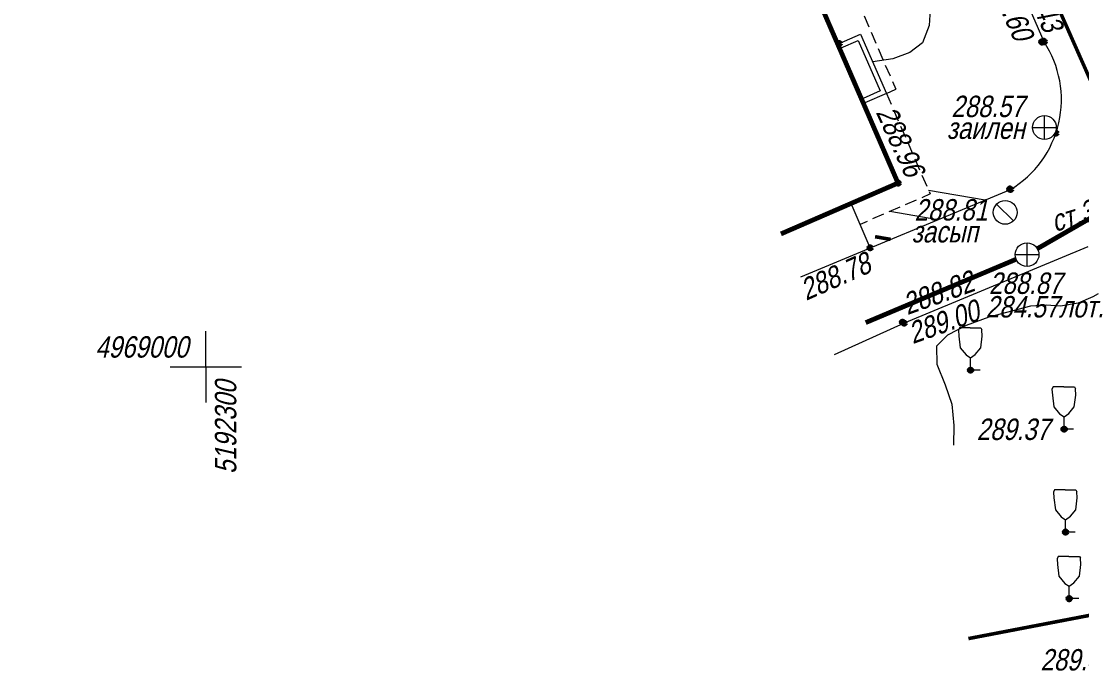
# Model space of a CAD drawing. Header units: metres. Extents: x 5191936 to 10384803, y 4968796 to 9938221.
# Drawn here: x 5192292.24 to 5192336.85, y 4968987.22 to 4969014.54 of the extents above; entities that cross this region are included whole.
import ezdxf

# ---------------------------------------------------------------- set-up
doc = ezdxf.new("R2010")
doc.units = ezdxf.units.M
doc.set_wipeout_variables(frame=1)
doc.linetypes.add('COMMUN', pattern=[6, 5, -1])
doc.linetypes.add('DASHED', pattern=[0.75, 0.5, -0.25])
doc.layers.get('0').update_dxf_attribs({"lineweight": 18})
for name, color, linetype, lineweight in [('51361800', 7, 'Continuous', 18), ('51361990', 7, 'Continuous', 18), ('71133200', 7, 'Continuous', 18), ('Commun', 7, 'Continuous', 18), ('GEO_POINTS', 7, 'Continuous', 18), ('Grid', 7, 'Continuous', 18), ('Otm', 7, 'Continuous', 18), ('R_Поверхность8_CNT-MIN', 7, 'Continuous', 18), ('R_Поверхность9_CNT-MAJ', 7, 'Continuous', 18), ('R_Поверхность9_CNT-MIN', 7, 'Continuous', 18), ('Sit', 7, 'Continuous', 18), ('Text_com', 7, 'Continuous', 18), ('Рамка и сетка', 7, 'Continuous', 18)]:
    doc.layers.add(name, color=color, linetype=linetype, lineweight=lineweight)
doc.styles.add('eskd', font='ESKD1.shx', dxfattribs={"width": 1.2, "oblique": 15})
doc.styles.get("Standard").update_dxf_attribs({"font": 'arial.ttf', "width": 0.8, "oblique": 13, "height": 0.9})
doc.linetypes.add('ПОДЗ_ЛИНИИ_СВЯЗИ', pattern='A,4.8,-0.2,[133,ltypeshp.shx,S=0.2,R=0,X=-0.2,Y=0],-0.2,4.8,-2', length=12)

# ---------------------------------------------------------------- blocks, each defined once
blk = doc.blocks.new('71133200')
for p, q in [((-0.924145, 3.560442), (-1.024145, 3.360442)), ((-1.024145, 3.360442), (-0.977382, 2.864397)), ((-0.977382, 2.864397), (-0.861899, 1.88241)), ((-0.024145, 3.560442), (-0.924145, 3.560442)), ((-0.024145, 3.560442), (0.875855, 3.560442)), ((0.861899, 1.88241), (0.975974, 2.864397)), ((0.875855, 3.560442), (0.958164, 3.395824)), ((0.975974, 2.864397), (0.958164, 3.395824)), ((-0.861899, 1.88241), (-0.374616, 1.28565)), ((0.401375, 1.321765), (0.861899, 1.88241)), ((-0.374616, 1.28565), (0, 1.039723)), ((0, 1.039723), (0.401375, 1.321765)), ((0, 0), (0, 1.039723)), ((0.8, 0), (0, 0))]:
    blk.add_line(p, q)
at = {"style": 'eskd', "oblique": 14.99997778}
blk.add_attdef('Z', (1.873004, -0.239356), '', height=2, dxfattribs=at)
blk = doc.blocks.new('51361990a')
at = {"color": 7, "style": 'eskd', "oblique": 15}
for tag, p in [('Z', (1.727, 1.405)), ('Z1', (1.727, -0.995)), ('Z2', (1.727, -3.395))]:
    blk.add_attdef(tag, p, '', height=2, dxfattribs=at)
at = {"color": 7}
blk.add_wipeout([(1.005, 0.104), (0.967, 0.297), (0.891, 0.479), (0.782, 0.643), (0.642, 0.782), (0.479, 0.891), (0.297, 0.967), (0.103, 1.005), (-0.094, 1.005), (-0.287, 0.967), (-0.469, 0.891), (-0.632, 0.782), (-0.772, 0.643), (-0.881, 0.479), (-0.957, 0.297), (-0.995, 0.104), (-0.995, -0.093), (-0.957, -0.287), (-0.881, -0.469), (-0.772, -0.632), (-0.632, -0.772), (-0.469, -0.881), (-0.287, -0.956), (-0.094, -0.995), (0.103, -0.995), (0.297, -0.956), (0.479, -0.881), (0.642, -0.772), (0.782, -0.632), (0.891, -0.469), (0.967, -0.287), (1.005, -0.093)], dxfattribs=at)
blk.add_line((-0.714, 0.7), (0.714, -0.7))
blk.add_circle((0.005, 0.005), 1)
blk = doc.blocks.new('51361800a')
at = {"style": 'eskd', "oblique": 15}
for tag, p in [('Z', (1.722, 1.4)), ('Z1', (1.722, -1)), ('Z2', (1.722, -3.4))]:
    blk.add_attdef(tag, p, '', height=2, dxfattribs=at)
at = {"color": 7}
blk.add_wipeout([(-0.098, 1), (-0.292, 0.962), (-0.474, 0.886), (-0.637, 0.777), (-0.777, 0.637), (-0.886, 0.474), (-0.962, 0.292), (-1, 0.098), (-1, -0.098), (-0.962, -0.292), (-0.886, -0.474), (-0.777, -0.637), (-0.637, -0.777), (-0.474, -0.886), (-0.292, -0.962), (-0.098, -1), (0.098, -1), (0.292, -0.962), (0.474, -0.886), (0.637, -0.777), (0.777, -0.637), (0.886, -0.474), (0.962, -0.292), (1, -0.098), (1, 0.098), (0.962, 0.292), (0.886, 0.474), (0.777, 0.637), (0.637, 0.777), (0.474, 0.886), (0.292, 0.962), (0.098, 1)], dxfattribs=at)
for p, q in [((0, -1), (0, 1)), ((-1, 0), (1, 0))]:
    blk.add_line(p, q)
blk.add_circle((0, 0), 1)
blk = doc.blocks.new('GRID')
at = {"layer": 'Grid', "color": 104}
blk.add_line((-1.5, 0), (1.5, 0), dxfattribs=at)
for points in [[(0, 0), (0, 1.5)], [(0, 0), (0, -1.5)]]:
    blk.add_lwpolyline(points, dxfattribs=at)

msp = doc.modelspace()

# ---------------------------------------------------------------- linework, layer by layer
at = {"color": 192, "linetype": 'ПОДЗ_ЛИНИИ_СВЯЗИ', "lineweight": 60, "ltscale": 0.4, "const_width": 0.15, "flags": 128}
for points, elevation in [([(5192339.352, 4969007.237), (5192296.579, 4969103.86)], 290.481), ([(5192362.418, 4968994.39), (5192332.085, 4968988.575)], 290.074)]:
    msp.add_lwpolyline(points, dxfattribs=dict(at, elevation=elevation))
at = {"layer": 'Commun', "color": 32, "linetype": 'COMMUN', "ltscale": 0.7, "const_width": 0.2, "elevation": 288.915, "flags": 128}
for points in [[(5192334.985, 4969004.975), (5192340.68, 4969008.256)], [(5192334.09, 4969004.53), (5192327.764, 4969001.866)]]:
    msp.add_lwpolyline(points, dxfattribs=at)
at = {"layer": 'GEO_POINTS', "lineweight": 60}
for centre in [(5192335.179, 4969013.672, 288.602), (5192335.253, 4969013.694, 288.435), (5192335.265, 4969013.677, 288.437), (5192326.645, 4969013.603, 288.428), (5192335.766, 4969009.837, 288.607), (5192329.123, 4969007.735, 288.963), (5192333.827, 4969007.483, 288.902), (5192333.85, 4969007.464, 288.732), (5192333.63, 4969006.501, 288.81), (5192327.956, 4969005.011, 288.784), (5192334.551, 4969004.725, 288.915), (5192329.312, 4969001.883, 288.821), (5192329.377, 4969001.843, 289.003), (5192332.173, 4968999.864, 289.177), (5192336.11, 4968997.382, 289.369), (5192336.173, 4968993.057, 289.437), (5192336.325, 4968990.255, 289.423)]:
    msp.add_circle(centre, 0.06, dxfattribs=at)
at = {"layer": 'R_Поверхность8_CNT-MIN', "color": 32, "elevation": 289, "flags": 128}
msp.add_lwpolyline([(5192337.544, 4969003.07), (5192337.32, 4969002.949), (5192336.708, 4969002.687), (5192335.964, 4969002.558), (5192335.36, 4969002.606), (5192334.69, 4969002.558), (5192332.942, 4969002.09), (5192331.995, 4969001.75), (5192331.211, 4969001.342), (5192330.748, 4969000.87), (5192330.75, 4969000.115), (5192331.107, 4968999.251), (5192331.394, 4968998.43), (5192331.477, 4968997.54), (5192331.452, 4968996.717)], dxfattribs=at)
at = {"layer": 'R_Поверхность9_CNT-MAJ', "color": 32, "const_width": 0.15, "elevation": 290, "flags": 128}
msp.add_lwpolyline([(5192328.813, 4969005.367), (5192328.157, 4969005.48)], dxfattribs=at)
at = {"layer": 'R_Поверхность9_CNT-MIN', "color": 32, "flags": 128}
for points, elevation in [([(5192333.71, 4969017.25), (5192333.62, 4969017.289), (5192332.851, 4969017.238), (5192332.04, 4969016.958), (5192331.301, 4969016.53), (5192330.745, 4969016.032), (5192330.488, 4969015.263), (5192330.436, 4969014.36), (5192330.159, 4969013.631), (5192329.615, 4969013.232), (5192328.903, 4969012.963), (5192328.058, 4969012.831)], 288.5), ([(5192332.786, 4969007.021), (5192330.408, 4969007.429)], 289), ([(5192330.799, 4969006.194), (5192328.781, 4969006.541)], 289.5)]:
    msp.add_lwpolyline(points, dxfattribs=dict(at, elevation=elevation))
at = {"layer": 'Sit', "const_width": 0.2, "flags": 128}
msp.add_lwpolyline([(5192292.336, 4969076.874), (5192298.04, 4969079.35), (5192329.123, 4969007.735), (5192324.198, 4969005.598)], dxfattribs=at)
at = {"layer": 'Sit', "elevation": 288.784, "flags": 128}
msp.add_lwpolyline([(5192325.028, 4969003.792), (5192333.85, 4969007.464, 0.428), (5192335.265, 4969013.677), (5192326.524, 4969033.754), (5192321.682, 4969044.85, 0.215284), (5192320.16, 4969046.227, 0.196735), (5192319.102, 4969046.145), (5192316.242, 4969044.957)], format="xyb", dxfattribs=at)
at = {"layer": 'Sit', "linetype": 'DASHED', "flags": 128}
for points, elevation in [([(5192314.854, 4969044.349), (5192329.033, 4969011.679)], 287.994), ([(5192328.637, 4969011.507), (5192330.474, 4969007.276), (5192327.528, 4969005.997)], 288.428)]:
    msp.add_lwpolyline(points, dxfattribs=dict(at, elevation=elevation))
at = {"layer": 'Sit', "flags": 128}
for points, elevation in [([(5192326.645, 4969013.603), (5192326.645, 4969013.603), (5192327.548, 4969013.998), (5192328.637, 4969011.507), (5192327.734, 4969011.113), (5192327.734, 4969011.113)], 288.428), ([(5192326.726, 4969013.42), (5192327.444, 4969013.734), (5192328.373, 4969011.61), (5192327.654, 4969011.296)], 288.428), ([(5192328.637, 4969011.507), (5192329.033, 4969011.679)], 288.428), ([(5192327.956, 4969005.011), (5192327.146, 4969006.877)], 288.784), ([(5192337.106, 4969005.05), (5192329.377, 4969001.843), (5192326.438, 4969000.509)], 288.84)]:
    msp.add_lwpolyline(points, dxfattribs=dict(at, elevation=elevation))

# ---------------------------------------------------------------- block references
at = {"layer": '71133200', "color": 7, "xscale": 0.5, "yscale": 0.5, "zscale": 0.5}
for p in [(5192332.173, 4968999.864, 289.177), (5192336.11, 4968997.382, 289.369), (5192336.173, 4968993.057, 289.437), (5192336.325, 4968990.255, 289.423)]:
    msp.add_blockref('71133200', p, dxfattribs=at)
at = {"layer": 'Grid', "color": 7, "linetype": 'Continuous'}
msp.add_blockref('GRID', (5192300, 4969000), dxfattribs=at)

# ---------------------------------------------------------------- texts
at = {"layer": 'Otm', "oblique": 13, "width": 0.8}
for s, rotation, p in [('288.43', 293.8218, (5192334.03, 4969016.818, 288.435)), ('288.60', 293.8218, (5192332.789, 4969016.449, 288.602)), ('288.96', 294.4572, (5192328.179, 4969010.717, 288.963)), ('288.78', 23.8026, (5192325.255, 4969002.779, 288.784)), ('288.82', 19.7228, (5192329.513, 4969002.178, 288.821)), ('289.00', 19.7228, (5192329.744, 4969000.959, 289.003))]:
    msp.add_text(s, height=0.9, rotation=rotation, dxfattribs=at).set_placement(p)
for s, p in [('289.37', (5192332.434, 4968996.93, 289.369)), ('289.47', (5192335.115, 4968987.234, 289.471))]:
    msp.add_text(s, height=0.9, dxfattribs=at).set_placement(p)
at = {"layer": 'Text_com', "oblique": 13, "width": 0.8}
for s, p in [('288.57', (5192331.366, 4969010.51, 288.602)), ('заилен', (5192331.175, 4969009.594, 288.784)), ('288.81', (5192329.821, 4969006.161, 288.784)), ('засып', (5192329.698, 4969005.238, 288.784)), ('288.87', (5192332.952, 4969003.074, 288.915)), ('284.57лот.', (5192332.816, 4969002.082, 288.915))]:
    msp.add_text(s, height=0.9, dxfattribs=at).set_placement(p)
msp.add_text('ст.300', height=0.9, rotation=16.728, dxfattribs=at).set_placement((5192335.721, 4969005.669, 568.007))
at = {"layer": 'Рамка и сетка', "oblique": 13, "width": 0.8}
msp.add_text('4969000', height=0.9, dxfattribs=at).set_placement((5192295.353, 4969000.393))
msp.add_text('5192300', height=0.9, rotation=90, dxfattribs=at).set_placement((5192301.285, 4968995.502))

# ---------------------------------------------------------------- next in the draw order: block references
at = {"layer": '51361800', "color": 7, "xscale": 0.5, "yscale": 0.5, "zscale": 0.5}
for p in [(5192335.282, 4969010.074), (5192334.551, 4969004.725, 288.915)]:
    msp.add_blockref('51361800a', p, dxfattribs=at)
at = {"layer": '51361990', "color": 7, "xscale": 0.5, "yscale": 0.5, "zscale": 0.5}
msp.add_blockref('51361990a', (5192333.63, 4969006.501, 288.81), dxfattribs=at)

doc.saveas('drawing.dxf')
